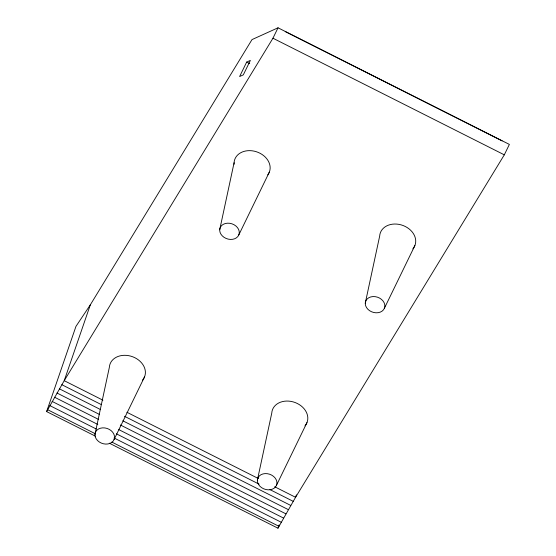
<?xml version="1.0" encoding="UTF-8"?>
<svg xmlns="http://www.w3.org/2000/svg" width="556" height="556" viewBox="0 0 556 556"><rect width="100%" height="100%" fill="white"/><g stroke="black" fill="none" stroke-linecap="round" stroke-linejoin="round"><path stroke-width="0.83" d="M94.958 434.403L109.344 367.391A18.418 14.512 19 0 1 132.842 356.827A18.418 14.512 19 0 1 142.551 380.116M219.703 229.739L234.09 162.727M257.372 480.148L271.759 413.143A18.418 14.512 19 0 1 295.257 402.579A18.418 14.512 19 0 1 304.966 425.868M365.278 303.117L379.665 236.105A18.418 14.512 19 0 1 403.163 225.548A18.418 14.512 19 0 1 412.872 248.838M95.368 436.154L46.621 411.586L75.957 326.386L90.322 304.848L252.007 39.594L278.028 27.8L509.379 144.414L504.306 154.839L295.57 497.293L277.972 528.2L109.296 443.174M90.322 304.848L64.218 380.672L46.621 411.586M277.972 528.2L279.098 524.92M296.411 494.847L295.57 497.293L274.678 486.757M114.077 439.546A10.001 7.881 19 0 0 102.651 427.856A10.001 7.881 19 0 0 97.502 440.505A10.001 7.881 19 0 0 114.077 439.546L144.553 376.864M238.83 234.882A10.001 7.881 19 0 0 227.404 223.192A10.001 7.881 19 0 0 222.247 235.841A10.001 7.881 19 0 0 238.83 234.882L269.299 172.2M276.492 485.291A10.001 7.881 19 0 0 265.066 473.601A10.001 7.881 19 0 0 259.916 486.25A10.001 7.881 19 0 0 276.492 485.291L306.968 422.609M384.398 308.26A10.001 7.881 19 0 0 372.972 296.57A10.001 7.881 19 0 0 367.822 309.219A10.001 7.881 19 0 0 384.398 308.26L414.873 245.578M246.676 62.07L239.622 76.54L243.306 74.872L250.36 60.402L246.676 62.07L249.686 63.592M102.902 400.174L64.218 380.672L272.954 38.218L278.028 27.8M285.214 31.567L502.11 140.897M272.954 38.218L504.306 154.839M126.893 412.267L258.429 478.57M61.806 384.689L101.268 404.58M124.481 416.284L259.117 484.151M269.945 489.607L293.158 501.31M59.374 388.811L100.386 409.487M122.827 420.795L290.732 505.432M56.948 393.002L99.503 414.456M120.395 424.986L288.3 509.623M54.537 397.22L98.634 419.453M118.755 429.593L285.888 513.841M52.16 401.439L97.814 424.45M116.385 433.812L283.518 518.053M49.852 405.609L96.278 429.01M114.07 437.982L281.204 522.23M47.621 409.709L95.597 433.888M111.846 442.076L278.973 526.323M234.097 164.277A18.418 14.512 19 0 1 256.226 151.691A18.418 14.512 19 0 1 267.784 174.855"/></g></svg>
